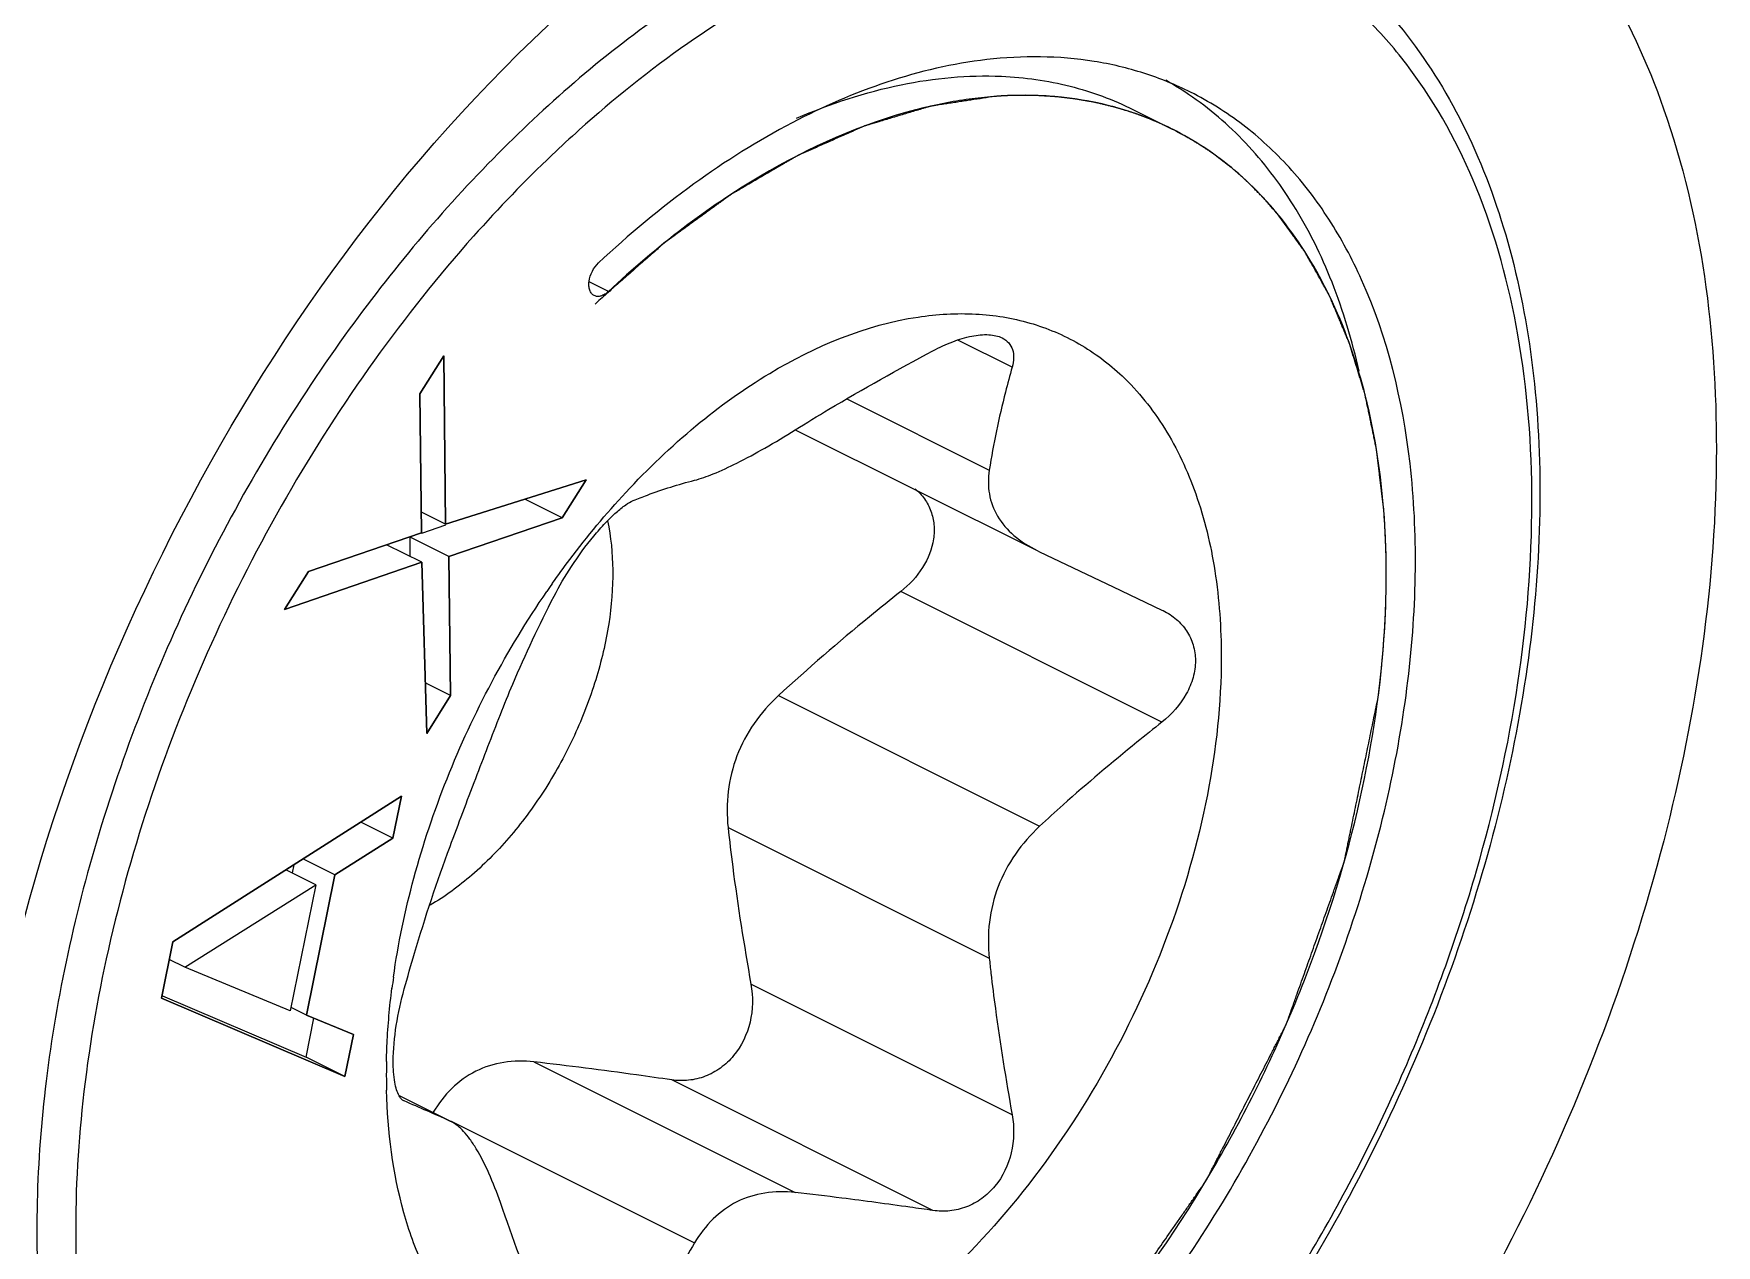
# Model space of a CAD drawing. Header units: millimetres. Extents: x 1177 to 4147, y 93 to 2194.
# Drawn here: x 3563.87 to 3568.16, y 857.243 to 860.332 of the extents above; entities that cross this region are included whole.
import ezdxf

# ---------------------------------------------------------------- set-up
doc = ezdxf.new("R2010")
doc.units = ezdxf.units.MM
doc.header["$LTSCALE"] = 0.1
doc.layers.get('0').update_dxf_attribs({"lineweight": 13})

# ---------------------------------------------------------------- blocks, each defined once
blk = doc.blocks.new('01')
for p, q in [((4023.9533, 811.2011), (4023.9508, 811.2019)), ((4023.9571, 811.2114), (4024.0985, 811.1407)), ((4022.0452, 810.5491), (4021.9755, 810.5839)), ((4022.0108, 810.5165), (4021.9967, 810.5028)), ((4023.5157, 810.2736), (4023.3185, 810.3722)), ((4021.4458, 810.3155), (4021.3587, 810.1768)), ((4021.3587, 810.1768), (4021.4458, 810.3155)), ((4021.4458, 810.3155), (4021.4527, 809.7015)), ((4021.4527, 809.7015), (4021.4458, 810.3155)), ((4021.3587, 810.1768), (4021.3651, 809.6706)), ((4021.3651, 809.6706), (4021.3587, 810.1768)), ((4022.9134, 810.1581), (4023.4324, 809.8986)), ((4022.7261, 810.046), (4023.6068, 809.6057)), ((4021.9638, 809.8639), (4021.4527, 809.7015)), ((4021.4527, 809.7015), (4021.9638, 809.8639)), ((4021.9638, 809.8639), (4021.8768, 809.7252)), ((4021.8768, 809.7252), (4021.9638, 809.8639)), ((4021.8768, 809.7252), (4021.741, 809.7931)), ((4021.4527, 809.7015), (4021.3641, 809.7458)), ((4021.3655, 809.6694), (4021.4534, 809.6995)), ((4021.8768, 809.7252), (4021.4643, 809.5842)), ((4021.4643, 809.5842), (4021.8768, 809.7252)), ((4021.3651, 809.6706), (4020.9526, 809.5296)), ((4020.9526, 809.5296), (4021.3651, 809.6706)), ((4021.4643, 809.5842), (4021.3229, 809.6549)), ((4021.3238, 809.5838), (4021.3229, 809.6549)), ((4021.3657, 809.5629), (4021.2374, 809.627)), ((4021.4643, 809.5842), (4021.4706, 809.078)), ((4021.4706, 809.078), (4021.4643, 809.5842)), ((4023.6068, 809.6057), (4023.6158, 809.6013)), ((4023.6158, 809.6013), (4023.8832, 809.474)), ((4021.3657, 809.5629), (4020.8656, 809.3909)), ((4020.8656, 809.3909), (4021.3657, 809.5629)), ((4020.9526, 809.5296), (4020.8656, 809.3909)), ((4020.8656, 809.3909), (4020.9526, 809.5296)), ((4021.3657, 809.5629), (4021.3836, 808.9393)), ((4021.3836, 808.9393), (4021.3657, 809.5629)), ((4024.0614, 808.981), (4023.1101, 809.4566)), ((4023.8832, 809.474), (4024.0614, 809.389)), ((4024.0614, 809.389), (4024.0656, 809.3869)), ((4021.4706, 809.078), (4021.3783, 809.1242)), ((4021.4706, 809.078), (4021.3836, 808.9393)), ((4021.3836, 808.9393), (4021.4706, 809.078)), ((4022.6645, 809.0773), (4023.6158, 808.6017)), ((4021.2916, 808.7116), (4020.4592, 808.1802)), ((4020.4592, 808.1802), (4021.2916, 808.7116)), ((4021.2916, 808.7116), (4021.2607, 808.5583)), ((4021.2607, 808.5583), (4021.2916, 808.7116)), ((4021.2607, 808.5583), (4021.1434, 808.617)), ((4022.4812, 808.5968), (4023.4324, 808.1211)), ((4021.2607, 808.5583), (4021.0486, 808.4248)), ((4021.0486, 808.4248), (4021.2607, 808.5583)), ((4021.0486, 808.4248), (4020.933, 808.4826)), ((4020.9796, 808.3888), (4020.8711, 808.4431)), ((4020.8943, 808.4315), (4020.9004, 808.4618)), ((4021.0486, 808.4248), (4020.9456, 807.914)), ((4020.9456, 807.914), (4021.0486, 808.4248)), ((4020.5024, 808.0885), (4020.9796, 808.3888)), ((4020.5024, 808.0885), (4020.9796, 808.3888)), ((4020.9796, 808.3888), (4020.8869, 807.9291)), ((4020.9796, 808.3888), (4020.8869, 807.9291)), ((4020.4592, 808.1802), (4020.418, 807.9758)), ((4020.418, 807.9758), (4020.4592, 808.1802)), ((4020.5024, 808.0885), (4020.4463, 808.1165)), ((4020.8869, 807.9291), (4020.5024, 808.0885)), ((4020.8869, 807.9291), (4020.5024, 808.0885)), ((4020.4216, 807.9844), (4020.9442, 807.7607)), ((4023.5157, 807.5506), (4022.5644, 808.0263)), ((4021.0856, 807.69), (4020.418, 807.9758)), ((4020.418, 807.9758), (4021.0856, 807.69)), ((4020.9456, 807.914), (4020.8895, 807.9421)), ((4020.9442, 807.7607), (4020.9728, 807.9027)), ((4021.1165, 807.8432), (4020.9456, 807.914)), ((4020.9456, 807.914), (4021.1165, 807.8432)), ((4021.1165, 807.8432), (4021.0856, 807.69)), ((4021.0856, 807.69), (4021.1165, 807.8432)), ((4021.0856, 807.69), (4020.9442, 807.7607)), ((4021.7743, 807.7435), (4022.7256, 807.2678)), ((4023.2272, 807.2024), (4022.2759, 807.678)), ((4021.2833, 807.6209), (4021.4728, 807.5262)), ((4021.2834, 807.6208), (4021.4687, 807.5281)), ((4021.3018, 807.6012), (4021.3004, 807.6018)), ((4021.4728, 807.5262), (4021.4687, 807.5281)), ((4021.4733, 807.5273), (4022.3589, 807.0845))]:
    blk.add_line(p, q)
for centre, radius, start, end in [((4023.4907, 810.28), 1.1916, 55.91716, 60.6392), ((4024.5685, 807.5708), 3.3325, 144.93887, 145.53874), ((4027.6865, 804.2075), 5.99, 131.70938, 132.81259), ((4029.5672, 808.7767), 6.1697, 186.10007, 186.61048), ((4023.9851, 807.6663), 2.7498, 171.93049, 172.78946), ((4023.5438, 807.6971), 2.3072, 178.82337, 179.99663), ((4023.4663, 807.6971), 2.2297, 179.99586, 181.46265), ((4015.8845, 794.9911), 13.7245, 65.99091, 66.75163), ((4021.2967, 794.594), 12.7541, 82.798, 83.56763)]:
    blk.add_arc(centre, radius, start, end)
for points, knots in [([(4023.451, 812.5009), (4023.7844, 812.5956), (4024.3171, 812.6424), (4024.9549, 812.4149), (4025.5066, 812.0131), (4025.9853, 811.1713), (4026.0803, 810.3949), (4026.0803, 809.9777)], [0, 0, 0, 0, 0.241229, 0.353155, 0.465495, 0.709646, 1, 1, 1, 1]), ([(4022.7569, 805.2098), (4022.9384, 805.3006), (4023.2982, 805.5277), (4023.7923, 805.963), (4024.2472, 806.4916), (4024.646, 807.0938), (4024.9739, 807.7471), (4025.2187, 808.4271), (4025.3711, 809.1085), (4025.4253, 809.7661), (4025.3789, 810.376), (4025.2326, 810.9162), (4025.0243, 811.3), (4024.8124, 811.5451), (4024.6364, 811.6955), (4024.4418, 811.8143), (4024.2308, 811.9004), (4024.0055, 811.9527), (4023.6831, 811.9774), (4023.2518, 811.9169), (4022.9219, 811.7875), (4022.7569, 811.705)], [0, 0, 0, 0, 0.063265, 0.131823, 0.204585, 0.280032, 0.356417, 0.431911, 0.504761, 0.573445, 0.636852, 0.694489, 0.746724, 0.771287, 0.795134, 0.818602, 0.84206, 0.865879, 0.890399, 0.942508, 1, 1, 1, 1]), ([(4024.408, 811.9363), (4024.52, 811.8803), (4024.7342, 811.737), (4024.9995, 811.4453), (4025.2056, 811.0857), (4025.3495, 810.6685), (4025.43, 810.2037), (4025.4467, 809.7014), (4025.3999, 809.1724), (4025.2911, 808.6283), (4025.1229, 808.0812), (4024.8992, 807.5434), (4024.6253, 807.0272), (4024.3072, 806.5444), (4023.9522, 806.106), (4023.568, 805.7218), (4023.1632, 805.4008), (4022.8757, 805.2281), (4022.7309, 805.1557)], [0, 0, 0, 0, 0.046374, 0.094191, 0.144678, 0.198693, 0.256662, 0.318598, 0.384166, 0.452757, 0.523561, 0.595631, 0.66795, 0.739486, 0.809251, 0.876361, 0.940103, 1, 1, 1, 1]), ([(4022.7394, 811.6962), (4022.5988, 811.6248), (4022.3193, 811.4546), (4022.0642, 811.2501), (4021.9389, 811.1376)], [0, 0, 0, 0, 0.483613, 1, 1, 1, 1]), ([(4019.7509, 807.3837), (4019.8412, 808.1741), (4020.3417, 809.7178), (4021.2935, 811.0331), (4021.878, 811.5678)], [0, 0, 0, 0, 0.501063, 1, 1, 1, 1]), ([(4022.2603, 811.573), (4022.0394, 811.4197), (4021.6137, 811.0541), (4021.2546, 810.6245), (4021.086, 810.3901)], [0, 0, 0, 0, 0.482181, 1, 1, 1, 1]), ([(4023.4239, 811.3937), (4023.177, 811.3652), (4022.7998, 811.231), (4022.3435, 810.9432), (4022.1193, 810.7563), (4022.0096, 810.6536)], [0, 0, 0, 0, 0.460924, 0.721374, 1, 1, 1, 1]), ([(4024.1656, 811.2748), (4024.1108, 811.3023), (4023.9958, 811.3489), (4023.7485, 811.4073), (4023.5531, 811.4086), (4023.4239, 811.3937)], [0, 0, 0, 0, 0.241753, 0.487086, 1, 1, 1, 1]), ([(4022.7308, 811.18), (4022.8532, 811.233), (4023.0974, 811.3141), (4023.3547, 811.3384), (4023.4766, 811.3331)], [0, 0, 0, 0, 0.522319, 1, 1, 1, 1]), ([(4023.4766, 811.3331), (4023.5607, 811.3294), (4023.7266, 811.3061), (4023.8838, 811.248), (4023.9571, 811.2114)], [0, 0, 0, 0, 0.507045, 1, 1, 1, 1]), ([(4023.4539, 811.2597), (4023.4392, 811.2575), (4023.4098, 811.2531), (4023.3731, 811.2475), (4023.3438, 811.2431), (4023.3218, 811.2397), (4023.2997, 811.2364), (4023.2777, 811.233), (4023.2594, 811.2303), (4023.2465, 811.2283), (4023.2392, 811.2272), (4023.2337, 811.2264), (4023.2282, 811.2255), (4023.224, 811.2249), (4023.2213, 811.2245), (4023.2201, 811.2243), (4023.2192, 811.2242), (4023.2183, 811.2239), (4023.2166, 811.2234), (4023.2143, 811.2227), (4023.2105, 811.2216), (4023.2058, 811.2202), (4023.1983, 811.2179), (4023.1889, 811.2151), (4023.1776, 811.2117), (4023.1625, 811.2072), (4023.1437, 811.2016), (4023.1211, 811.1948), (4023.0909, 811.1857), (4023.0608, 811.1767), (4023.0344, 811.1688), (4023.0194, 811.1643), (4023.0081, 811.1609), (4022.9987, 811.1581), (4022.9911, 811.1558), (4022.9864, 811.1544), (4022.9827, 811.1533), (4022.9803, 811.1526), (4022.9787, 811.1521), (4022.9777, 811.1518), (4022.9768, 811.1513), (4022.9756, 811.1508), (4022.9727, 811.1495), (4022.9684, 811.1477), (4022.9627, 811.1451), (4022.957, 811.1426), (4022.9494, 811.1392), (4022.936, 811.1333), (4022.917, 811.1249), (4022.8941, 811.1148), (4022.8712, 811.1046), (4022.8484, 811.0945), (4022.8255, 811.0844), (4022.8064, 811.0759), (4022.7912, 811.0692), (4022.7797, 811.0641), (4022.7683, 811.0591), (4022.7588, 811.0549), (4022.7512, 811.0515), (4022.7464, 811.0494), (4022.7426, 811.0477), (4022.7397, 811.0464), (4022.7373, 811.0454), (4022.7354, 811.0445), (4022.734, 811.0439), (4022.7326, 811.043), (4022.7307, 811.042), (4022.7283, 811.0406), (4022.7254, 811.0389), (4022.7216, 811.0367), (4022.7169, 811.0339), (4022.7093, 811.0294), (4022.6997, 811.0239), (4022.6883, 811.0172), (4022.6769, 811.0105), (4022.6617, 811.0017), (4022.6426, 810.9905), (4022.6198, 810.9772), (4022.5969, 810.9639), (4022.5741, 810.9505), (4022.5513, 810.9372), (4022.5322, 810.9261), (4022.5189, 810.9183), (4022.5113, 810.9138), (4022.5056, 810.9105), (4022.4999, 810.9072), (4022.4956, 810.9047), (4022.4927, 810.903), (4022.4915, 810.9023), (4022.4906, 810.9018), (4022.4896, 810.9011), (4022.488, 810.8999), (4022.4857, 810.8982), (4022.4819, 810.8955), (4022.4772, 810.8921), (4022.4697, 810.8866), (4022.4603, 810.8798), (4022.4491, 810.8716), (4022.4341, 810.8607), (4022.4078, 810.8416), (4022.3703, 810.8143), (4022.3328, 810.787), (4022.3065, 810.7679), (4022.2915, 810.757), (4022.2802, 810.7488), (4022.2709, 810.742), (4022.2634, 810.7365), (4022.2587, 810.7331), (4022.2549, 810.7304), (4022.2526, 810.7287), (4022.2509, 810.7275), (4022.25, 810.7268), (4022.2491, 810.7259), (4022.2479, 810.7249), (4022.2451, 810.7224), (4022.2409, 810.7187), (4022.2353, 810.7138), (4022.2297, 810.7089), (4022.2222, 810.7023), (4022.2091, 810.6908), (4022.1904, 810.6743), (4022.1679, 810.6546), (4022.1455, 810.6349), (4022.123, 810.6151), (4022.0931, 810.5888), (4022.0557, 810.5559), (4022.0258, 810.5296), (4022.0108, 810.5165)], [0, 0, 0, 0, 0.03125, 0.0625, 0.078125, 0.09375, 0.109375, 0.125, 0.140625, 0.148438, 0.152344, 0.15625, 0.160156, 0.164062, 0.165039, 0.166016, 0.166504, 0.166992, 0.167969, 0.169922, 0.171875, 0.175781, 0.179688, 0.1875, 0.195312, 0.203125, 0.21875, 0.234375, 0.25, 0.28125, 0.296875, 0.304688, 0.3125, 0.320312, 0.324219, 0.328125, 0.330078, 0.332031, 0.333008, 0.333496, 0.333984, 0.334961, 0.335938, 0.339844, 0.34375, 0.347656, 0.351562, 0.359375, 0.375, 0.390625, 0.40625, 0.421875, 0.4375, 0.453125, 0.460938, 0.46875, 0.476562, 0.484375, 0.488281, 0.492188, 0.494141, 0.496094, 0.498047, 0.499023, 0.5, 0.500977, 0.501953, 0.503906, 0.505859, 0.507812, 0.511719, 0.515625, 0.523438, 0.53125, 0.539062, 0.546875, 0.5625, 0.578125, 0.59375, 0.609375, 0.625, 0.640625, 0.648438, 0.652344, 0.65625, 0.660156, 0.664062, 0.665039, 0.666016, 0.666504, 0.666992, 0.667969, 0.669922, 0.671875, 0.675781, 0.679688, 0.6875, 0.695312, 0.703125, 0.71875, 0.75, 0.78125, 0.796875, 0.804688, 0.8125, 0.820312, 0.824219, 0.828125, 0.830078, 0.832031, 0.833008, 0.833496, 0.833984, 0.834961, 0.835938, 0.839844, 0.84375, 0.847656, 0.851562, 0.859375, 0.875, 0.890625, 0.90625, 0.921875, 0.9375, 0.96875, 1, 1, 1, 1]), ([(4023.5268, 811.2633), (4023.4669, 811.2619), (4023.3445, 811.2512), (4023.0235, 811.1851), (4022.671, 811.0268), (4022.3094, 810.7812), (4022.1322, 810.6305), (4022.0452, 810.5491)], [0, 0, 0, 0, 0.107146, 0.218951, 0.585105, 0.786968, 1, 1, 1, 1]), ([(4023.519, 811.2631), (4023.5182, 811.2631), (4023.5169, 811.263), (4023.5151, 811.263), (4023.514, 811.2629), (4023.5132, 811.2629), (4023.5126, 811.2629), (4023.5123, 811.2629), (4023.512, 811.2629), (4023.5115, 811.2628), (4023.511, 811.2628), (4023.5102, 811.2628), (4023.5091, 811.2628), (4023.5073, 811.2627), (4023.5052, 811.2626), (4023.503, 811.2625), (4023.5013, 811.2625), (4023.5002, 811.2624), (4023.4993, 811.2624), (4023.4988, 811.2624), (4023.4983, 811.2623), (4023.4981, 811.2623), (4023.4977, 811.2623), (4023.4972, 811.2623), (4023.4963, 811.2622), (4023.4952, 811.2622), (4023.4941, 811.2621), (4023.4933, 811.2621), (4023.4926, 811.2621), (4023.4921, 811.2621), (4023.4917, 811.262), (4023.4915, 811.262), (4023.4913, 811.262), (4023.491, 811.262), (4023.4905, 811.262), (4023.4898, 811.2619), (4023.4887, 811.2619), (4023.4874, 811.2618), (4023.4857, 811.2617), (4023.4835, 811.2616), (4023.4813, 811.2615), (4023.4796, 811.2614), (4023.4785, 811.2613), (4023.4777, 811.2613), (4023.4773, 811.2613), (4023.4771, 811.2613), (4023.4768, 811.2613), (4023.4764, 811.2612), (4023.4759, 811.2612), (4023.475, 811.2611), (4023.4739, 811.2611), (4023.4728, 811.261), (4023.4719, 811.261), (4023.4714, 811.2609), (4023.471, 811.2609), (4023.4707, 811.2609), (4023.4705, 811.2609), (4023.4704, 811.2609), (4023.4701, 811.2608), (4023.4698, 811.2608), (4023.469, 811.2608), (4023.4678, 811.2607), (4023.4663, 811.2606), (4023.4647, 811.2605), (4023.4627, 811.2603), (4023.4591, 811.2601), (4023.456, 811.2599), (4023.4539, 811.2597)], [0, 0, 0, 0, 0.0625, 0.09375, 0.125, 0.140625, 0.15625, 0.164062, 0.167969, 0.171875, 0.179688, 0.1875, 0.203125, 0.21875, 0.25, 0.28125, 0.296875, 0.3125, 0.320312, 0.328125, 0.332031, 0.335938, 0.34375, 0.359375, 0.375, 0.40625, 0.4375, 0.453125, 0.46875, 0.484375, 0.492188, 0.496094, 0.5, 0.503906, 0.507812, 0.515625, 0.53125, 0.546875, 0.5625, 0.59375, 0.625, 0.640625, 0.65625, 0.664062, 0.667969, 0.671875, 0.679688, 0.6875, 0.703125, 0.71875, 0.75, 0.78125, 0.796875, 0.8125, 0.820312, 0.828125, 0.832031, 0.833984, 0.835938, 0.839844, 0.84375, 0.859375, 0.875, 0.890625, 0.90625, 0.9375, 1, 1, 1, 1]), ([(4023.9508, 811.2019), (4023.943, 811.2042), (4023.9314, 811.2078), (4023.9179, 811.2119), (4023.9101, 811.2142), (4023.9043, 811.216), (4023.8985, 811.2177), (4023.8942, 811.219), (4023.8913, 811.2199), (4023.8898, 811.2204), (4023.8883, 811.2208), (4023.8861, 811.2213), (4023.8834, 811.222), (4023.8791, 811.223), (4023.8736, 811.2243), (4023.8649, 811.2264), (4023.854, 811.229), (4023.8409, 811.2322), (4023.8311, 811.2345), (4023.8246, 811.2361), (4023.8219, 811.2367), (4023.8197, 811.2373), (4023.8175, 811.2377), (4023.8136, 811.2384), (4023.808, 811.2394), (4023.7947, 811.2417), (4023.7791, 811.2445), (4023.7635, 811.2473), (4023.7557, 811.2487), (4023.7512, 811.2494), (4023.7479, 811.2501), (4023.7445, 811.2504), (4023.7399, 811.251), (4023.7342, 811.2517), (4023.7274, 811.2525), (4023.7183, 811.2535), (4023.707, 811.2549), (4023.6956, 811.2562), (4023.6865, 811.2573), (4023.6808, 811.2579), (4023.6769, 811.2584), (4023.6746, 811.2586), (4023.6723, 811.2587), (4023.6694, 811.2589), (4023.6624, 811.2593), (4023.652, 811.26), (4023.6381, 811.2608), (4023.6265, 811.2615), (4023.6173, 811.262), (4023.6115, 811.2624), (4023.6069, 811.2626), (4023.604, 811.2628), (4023.6019, 811.2629), (4023.6008, 811.263), (4023.5995, 811.263), (4023.5979, 811.263), (4023.594, 811.263), (4023.5882, 811.263), (4023.5806, 811.263), (4023.5729, 811.263), (4023.5626, 811.263), (4023.5447, 811.2631), (4023.5293, 811.2631), (4023.519, 811.2631)], [0, 0, 0, 0, 0.0625, 0.09375, 0.109375, 0.125, 0.140625, 0.15625, 0.160156, 0.164062, 0.167969, 0.171875, 0.179688, 0.1875, 0.203125, 0.21875, 0.25, 0.28125, 0.3125, 0.320312, 0.328125, 0.332031, 0.335938, 0.34375, 0.359375, 0.375, 0.4375, 0.46875, 0.484375, 0.492188, 0.5, 0.507812, 0.515625, 0.53125, 0.546875, 0.5625, 0.59375, 0.625, 0.640625, 0.65625, 0.664062, 0.667969, 0.671875, 0.679688, 0.6875, 0.71875, 0.75, 0.78125, 0.796875, 0.8125, 0.820312, 0.828125, 0.832031, 0.833984, 0.835938, 0.839844, 0.84375, 0.859375, 0.875, 0.890625, 0.90625, 0.9375, 1, 1, 1, 1]), ([(4024.0985, 811.1407), (4024.0124, 811.1838), (4023.8245, 811.2489), (4023.6268, 811.2656), (4023.5268, 811.2633)], [0, 0, 0, 0, 0.490458, 1, 1, 1, 1]), ([(4024.5394, 810.8648), (4024.489, 810.9453), (4024.3759, 811.0942), (4024.2336, 811.2162), (4024.1585, 811.267)], [0, 0, 0, 0, 0.511265, 1, 1, 1, 1]), ([(4024.7882, 810.5922), (4024.7539, 810.6684), (4024.6767, 810.8126), (4024.5312, 811.0038), (4024.3612, 811.1609), (4024.2324, 811.2415), (4024.1656, 811.2748)], [0, 0, 0, 0, 0.266209, 0.519043, 0.762109, 1, 1, 1, 1]), ([(4024.0997, 811.1401), (4024.0939, 811.1429), (4024.0867, 811.1464), (4024.0781, 811.1506), (4024.0723, 811.1534), (4024.065, 811.1567), (4024.0577, 811.16), (4024.0519, 811.1627), (4024.046, 811.1652), (4024.0401, 811.1678), (4024.0342, 811.1703), (4024.0298, 811.1723), (4024.0253, 811.174), (4024.0193, 811.1765), (4024.0134, 811.1789), (4024.0074, 811.1813), (4024.0029, 811.183), (4023.9984, 811.1847), (4023.9939, 811.1864), (4023.9894, 811.1882), (4023.986, 811.1894), (4023.9838, 811.1903), (4023.9828, 811.1907), (4023.9821, 811.1909), (4023.9812, 811.1912), (4023.9796, 811.1918), (4023.9774, 811.1926), (4023.9738, 811.1938), (4023.9694, 811.1954), (4023.9622, 811.1979), (4023.9568, 811.1998), (4023.9533, 811.2011)], [0, 0, 0, 0, 0.125, 0.15625, 0.1875, 0.25, 0.3125, 0.34375, 0.375, 0.4375, 0.46875, 0.5, 0.53125, 0.5625, 0.625, 0.65625, 0.6875, 0.71875, 0.75, 0.78125, 0.8125, 0.820312, 0.828125, 0.832031, 0.835938, 0.84375, 0.859375, 0.875, 0.90625, 0.9375, 1, 1, 1, 1]), ([(4021.9389, 811.1376), (4021.9057, 811.1078), (4021.7721, 810.9843), (4021.6456, 810.8531), (4021.5543, 810.7505)], [0, 0, 0, 0, 0.245479, 1, 1, 1, 1]), ([(4024.5215, 810.7816), (4024.4648, 810.8575), (4024.3372, 810.9955), (4024.1804, 811.0998), (4024.0985, 811.1407)], [0, 0, 0, 0, 0.508673, 1, 1, 1, 1]), ([(4024.4805, 810.8338), (4024.4738, 810.8413), (4024.4638, 810.8527), (4024.4521, 810.8659), (4024.4455, 810.8734), (4024.4405, 810.8791), (4024.4355, 810.8847), (4024.4317, 810.889), (4024.4292, 810.8918), (4024.428, 810.8932), (4024.4267, 810.8947), (4024.4248, 810.8966), (4024.4224, 810.8989), (4024.4186, 810.9027), (4024.4138, 810.9075), (4024.4062, 810.915), (4024.3966, 810.9245), (4024.3871, 810.934), (4024.3795, 810.9416), (4024.3747, 810.9463), (4024.3709, 810.9501), (4024.3685, 810.9524), (4024.3668, 810.9541), (4024.3659, 810.955), (4024.365, 810.9558), (4024.3638, 810.9568), (4024.361, 810.9592), (4024.3569, 810.9629), (4024.3513, 810.9677), (4024.3457, 810.9725), (4024.3383, 810.9789), (4024.3309, 810.9853), (4024.3235, 810.9918), (4024.318, 810.9966), (4024.3133, 811.0006), (4024.3101, 811.0034), (4024.3082, 811.005), (4024.3069, 811.0062), (4024.3052, 811.0074), (4024.3032, 811.009), (4024.2995, 811.0118), (4024.2942, 811.0157), (4024.2879, 811.0205), (4024.2795, 811.0268), (4024.2711, 811.0331), (4024.2627, 811.0395), (4024.2564, 811.0442), (4024.2501, 811.0489), (4024.2453, 811.0525), (4024.2422, 811.0549), (4024.2409, 811.0559), (4024.2398, 811.0567), (4024.2388, 811.0574), (4024.237, 811.0585), (4024.2345, 811.0601), (4024.2304, 811.0628), (4024.2254, 811.066), (4024.2173, 811.0713), (4024.2071, 811.0779), (4024.197, 811.0844), (4024.1889, 811.0897), (4024.1838, 811.0929), (4024.1798, 811.0956), (4024.1772, 811.0972), (4024.1755, 811.0984), (4024.1744, 811.099), (4024.1732, 811.0997), (4024.1718, 811.1005), (4024.1683, 811.1024), (4024.163, 811.1053), (4024.156, 811.1092), (4024.1489, 811.113), (4024.1396, 811.1182), (4024.1231, 811.1272), (4024.1091, 811.1349), (4024.0997, 811.1401)], [0, 0, 0, 0, 0.0625, 0.09375, 0.109375, 0.125, 0.140625, 0.15625, 0.160156, 0.164062, 0.167969, 0.171875, 0.179688, 0.1875, 0.203125, 0.21875, 0.25, 0.28125, 0.296875, 0.3125, 0.320312, 0.328125, 0.332031, 0.333984, 0.335938, 0.339844, 0.34375, 0.359375, 0.375, 0.390625, 0.40625, 0.4375, 0.453125, 0.46875, 0.484375, 0.492188, 0.496094, 0.5, 0.503906, 0.507812, 0.515625, 0.53125, 0.546875, 0.5625, 0.59375, 0.609375, 0.625, 0.640625, 0.65625, 0.660156, 0.664062, 0.666016, 0.667969, 0.671875, 0.679688, 0.6875, 0.703125, 0.71875, 0.75, 0.78125, 0.796875, 0.8125, 0.820312, 0.828125, 0.832031, 0.833984, 0.835938, 0.839844, 0.84375, 0.859375, 0.875, 0.890625, 0.90625, 0.9375, 1, 1, 1, 1]), ([(4024.779, 810.2585), (4024.7545, 810.3689), (4024.6921, 810.5788), (4024.5951, 810.7757), (4024.5394, 810.8648)], [0, 0, 0, 0, 0.518165, 1, 1, 1, 1]), ([(4024.8684, 809.7632), (4024.8651, 809.7896), (4024.8603, 809.8293), (4024.8546, 809.8756), (4024.8514, 809.902), (4024.849, 809.9218), (4024.847, 809.9383), (4024.8454, 809.9516), (4024.8444, 809.9598), (4024.8435, 809.9664), (4024.843, 809.9706), (4024.8427, 809.9735), (4024.8425, 809.9751), (4024.8421, 809.9767), (4024.8417, 809.9786), (4024.8407, 809.9833), (4024.8393, 809.9903), (4024.8373, 809.9997), (4024.8354, 810.0091), (4024.8328, 810.0216), (4024.8282, 810.0434), (4024.8217, 810.0747), (4024.8152, 810.1059), (4024.8106, 810.1278), (4024.808, 810.1403), (4024.806, 810.1497), (4024.8041, 810.1591), (4024.8026, 810.1661), (4024.8017, 810.1708), (4024.8012, 810.1727), (4024.8009, 810.1743), (4024.8005, 810.1758), (4024.7997, 810.1783), (4024.7986, 810.182), (4024.7968, 810.1878), (4024.7946, 810.1951), (4024.791, 810.2068), (4024.7865, 810.2214), (4024.7812, 810.2389), (4024.7758, 810.2564), (4024.7704, 810.274), (4024.765, 810.2915), (4024.7597, 810.309), (4024.7552, 810.3236), (4024.7516, 810.3353), (4024.7494, 810.3426), (4024.7476, 810.3484), (4024.7463, 810.3528), (4024.7451, 810.3565), (4024.7444, 810.359), (4024.7439, 810.3605), (4024.7436, 810.3616), (4024.7431, 810.3626), (4024.7426, 810.3639), (4024.7416, 810.3663), (4024.7402, 810.3697), (4024.7385, 810.3737), (4024.7362, 810.3791), (4024.7334, 810.3858), (4024.7289, 810.3966), (4024.7232, 810.4101), (4024.7164, 810.4262), (4024.7097, 810.4424), (4024.7029, 810.4586), (4024.6961, 810.4747), (4024.6893, 810.4909), (4024.6836, 810.5044), (4024.6791, 810.5151), (4024.6763, 810.5219), (4024.674, 810.5273), (4024.6726, 810.5306), (4024.6716, 810.533), (4024.671, 810.5343), (4024.6703, 810.5355), (4024.6695, 810.5371), (4024.6675, 810.5407), (4024.6644, 810.5462), (4024.6603, 810.5536), (4024.6563, 810.5609), (4024.6508, 810.5707), (4024.6413, 810.5878), (4024.6277, 810.6123), (4024.6141, 810.6368), (4024.6046, 810.6539), (4024.5992, 810.6637), (4024.5951, 810.671), (4024.591, 810.6784), (4024.588, 810.6839), (4024.586, 810.6875), (4024.5851, 810.6891), (4024.5844, 810.6903), (4024.5837, 810.6914), (4024.5822, 810.6934), (4024.5802, 810.6962), (4024.577, 810.7007), (4024.5729, 810.7063), (4024.5664, 810.7152), (4024.5583, 810.7264), (4024.5486, 810.7398), (4024.5356, 810.7577), (4024.5194, 810.7801), (4024.4999, 810.8069), (4024.487, 810.8248), (4024.4805, 810.8338)], [0, 0, 0, 0, 0.0625, 0.09375, 0.109375, 0.125, 0.140625, 0.148438, 0.15625, 0.160156, 0.164062, 0.166016, 0.166992, 0.167969, 0.169922, 0.171875, 0.179688, 0.1875, 0.195312, 0.203125, 0.21875, 0.25, 0.28125, 0.296875, 0.304688, 0.3125, 0.320312, 0.328125, 0.330078, 0.332031, 0.333008, 0.333984, 0.335938, 0.339844, 0.34375, 0.351562, 0.359375, 0.375, 0.390625, 0.40625, 0.421875, 0.4375, 0.453125, 0.46875, 0.476562, 0.484375, 0.488281, 0.492188, 0.496094, 0.498047, 0.499023, 0.5, 0.500977, 0.501953, 0.503906, 0.507812, 0.511719, 0.515625, 0.523438, 0.53125, 0.546875, 0.5625, 0.578125, 0.59375, 0.609375, 0.625, 0.640625, 0.648438, 0.65625, 0.660156, 0.664062, 0.666016, 0.666992, 0.667969, 0.669922, 0.671875, 0.679688, 0.6875, 0.695312, 0.703125, 0.71875, 0.75, 0.78125, 0.796875, 0.804688, 0.8125, 0.820312, 0.828125, 0.830078, 0.832031, 0.833008, 0.833984, 0.835938, 0.839844, 0.84375, 0.851562, 0.859375, 0.875, 0.890625, 0.90625, 0.9375, 0.96875, 1, 1, 1, 1]), ([(4021.5543, 810.7505), (4021.4262, 810.6066), (4021.1825, 810.3005), (4020.8632, 809.8034), (4020.5913, 809.2724), (4020.3738, 808.721), (4020.2161, 808.163), (4020.1221, 807.6121), (4020.0943, 807.0822), (4020.1214, 806.7392), (4020.1474, 806.5757)], [0, 0, 0, 0, 0.127491, 0.258267, 0.390299, 0.521487, 0.64978, 0.77329, 0.890419, 1, 1, 1, 1]), ([(4024.8724, 809.3229), (4024.8808, 809.4654), (4024.8801, 809.7416), (4024.8215, 810.1361), (4024.7064, 810.4864), (4024.5889, 810.6917), (4024.5215, 810.7816)], [0, 0, 0, 0, 0.280138, 0.540178, 0.77953, 1, 1, 1, 1]), ([(4021.9939, 810.5343), (4021.9902, 810.5361), (4021.9833, 810.5418), (4021.9768, 810.5542), (4021.9739, 810.5695), (4021.975, 810.5934), (4021.9851, 810.6237), (4022.0003, 810.6449), (4022.0096, 810.6536)], [0, 0, 0, 0, 0.090733, 0.190686, 0.30483, 0.433321, 0.717316, 1, 1, 1, 1]), ([(4022.0464, 805.5167), (4022.1518, 805.5259), (4022.369, 805.5674), (4022.6906, 805.6879), (4023.0127, 805.8658), (4023.329, 806.0972), (4023.6333, 806.3773), (4024.0193, 806.8135), (4024.4317, 807.4405), (4024.7307, 808.1322), (4024.8894, 808.7038), (4024.9634, 809.124), (4024.9917, 809.5309), (4024.9687, 810.0256), (4024.8829, 810.3818), (4024.7882, 810.5922)], [0, 0, 0, 0, 0.049411, 0.10258, 0.159713, 0.220696, 0.28513, 0.352417, 0.492284, 0.633465, 0.702331, 0.76887, 0.832367, 0.892274, 1, 1, 1, 1]), ([(4022.0452, 810.5491), (4022.0411, 810.5453), (4022.0328, 810.5387), (4022.0192, 810.5323), (4022.0058, 810.5304), (4021.9974, 810.5325), (4021.9939, 810.5343)], [0, 0, 0, 0, 0.295131, 0.558322, 0.789306, 1, 1, 1, 1]), ([(4022.1084, 809.8172), (4022.1883, 809.9034), (4022.3535, 810.0611), (4022.6942, 810.307), (4022.9825, 810.4274), (4023.1729, 810.4563)], [0, 0, 0, 0, 0.279855, 0.541423, 1, 1, 1, 1]), ([(4023.1729, 810.4563), (4023.2424, 810.4668), (4023.38, 810.4749), (4023.5807, 810.4424), (4023.7635, 810.3653), (4023.8688, 810.2864), (4023.9163, 810.2415)], [0, 0, 0, 0, 0.263216, 0.512472, 0.755201, 1, 1, 1, 1]), ([(4021.086, 810.3901), (4020.8915, 810.1198), (4020.5475, 809.546), (4020.237, 808.7746), (4020.0707, 808.1435), (4019.9672, 807.5399), (4019.9526, 807.0859), (4019.9784, 806.7941)], [0, 0, 0, 0, 0.260591, 0.521022, 0.64786, 0.770696, 1, 1, 1, 1]), ([(4023.2272, 810.3334), (4023.2505, 810.3458), (4023.2965, 810.3673), (4023.3651, 810.3883), (4023.4268, 810.3949), (4023.4646, 810.3874), (4023.4794, 810.3799)], [0, 0, 0, 0, 0.300242, 0.57566, 0.811056, 1, 1, 1, 1]), ([(4023.4794, 810.3799), (4023.4883, 810.3755), (4023.5044, 810.3638), (4023.5191, 810.3374), (4023.5226, 810.306), (4023.5188, 810.2846), (4023.5157, 810.2736)], [0, 0, 0, 0, 0.241904, 0.472848, 0.720057, 1, 1, 1, 1]), ([(4022.7256, 810.045), (4022.7662, 810.0705), (4022.9308, 810.1711), (4023.0994, 810.2651), (4023.2272, 810.3334)], [0, 0, 0, 0, 0.248883, 1, 1, 1, 1]), ([(4023.5157, 810.2736), (4023.5072, 810.2435), (4023.4739, 810.1198), (4023.4472, 809.9942), (4023.4324, 809.8986)], [0, 0, 0, 0, 0.244334, 1, 1, 1, 1]), ([(4023.9163, 810.2415), (4023.9756, 810.1855), (4024.0828, 810.0511), (4024.1956, 809.8077), (4024.2634, 809.5244), (4024.2772, 809.3225), (4024.2772, 809.2175)], [0, 0, 0, 0, 0.219653, 0.457363, 0.717236, 1, 1, 1, 1]), ([(4022.3589, 809.8616), (4022.382, 809.8675), (4022.4345, 809.8867), (4022.5198, 809.9267), (4022.6195, 809.9804), (4022.6893, 810.0222), (4022.7256, 810.045)], [0, 0, 0, 0, 0.174041, 0.406426, 0.687634, 1, 1, 1, 1]), ([(4026.0803, 809.9777), (4026.0803, 809.4971), (4025.9328, 808.4981), (4025.3842, 807.0774), (4024.5583, 805.8027), (4023.8381, 805.1023), (4023.4507, 804.825)], [0, 0, 0, 0, 0.241612, 0.501416, 0.760461, 1, 1, 1, 1]), ([(4023.4324, 809.8986), (4023.428, 809.87), (4023.4273, 809.8111), (4023.459, 809.7265), (4023.5216, 809.6556), (4023.5766, 809.6208), (4023.6068, 809.6057)], [0, 0, 0, 0, 0.237288, 0.472424, 0.723454, 1, 1, 1, 1]), ([(4021.8407, 809.4852), (4021.8615, 809.5148), (4021.9451, 809.6298), (4022.0362, 809.7394), (4022.1084, 809.8172)], [0, 0, 0, 0, 0.253987, 1, 1, 1, 1]), ([(4022.1359, 809.7877), (4022.1529, 809.7947), (4022.2258, 809.8234), (4022.3007, 809.847), (4022.3589, 809.8616)], [0, 0, 0, 0, 0.234293, 1, 1, 1, 1]), ([(4023.163, 809.8304), (4023.1755, 809.8196), (4023.1982, 809.7949), (4023.2218, 809.7502), (4023.233, 809.6999), (4023.2306, 809.6279), (4023.1942, 809.5381), (4023.1409, 809.4811), (4023.1101, 809.4566)], [0, 0, 0, 0, 0.115359, 0.230174, 0.347259, 0.468733, 0.726294, 1, 1, 1, 1]), ([(4021.8474, 809.4395), (4021.8664, 809.4767), (4021.9111, 809.5523), (4021.9754, 809.6405), (4022.0319, 809.7048), (4022.0706, 809.7429), (4022.1044, 809.7705), (4022.1261, 809.7837), (4022.1359, 809.7877)], [0, 0, 0, 0, 0.273641, 0.574888, 0.714236, 0.83469, 0.930719, 1, 1, 1, 1]), ([(4024.8769, 809.4262), (4024.877, 809.4331), (4024.8773, 809.4468), (4024.8777, 809.464), (4024.8779, 809.476), (4024.878, 809.4829), (4024.878, 809.4931), (4024.8781, 809.5084), (4024.8781, 809.5237), (4024.8782, 809.534), (4024.8781, 809.5407), (4024.878, 809.5492), (4024.8778, 809.5593), (4024.8777, 809.5677), (4024.8776, 809.5745), (4024.8776, 809.5787), (4024.8775, 809.5821), (4024.8775, 809.5846), (4024.8774, 809.5867), (4024.8774, 809.5884), (4024.8774, 809.5896), (4024.8773, 809.5912), (4024.8773, 809.5931), (4024.8772, 809.5955), (4024.8771, 809.5985), (4024.877, 809.6024), (4024.8768, 809.6072), (4024.8766, 809.615), (4024.8763, 809.6228), (4024.876, 809.6306), (4024.8758, 809.6365), (4024.8756, 809.6423), (4024.8755, 809.6467), (4024.8754, 809.6496), (4024.8754, 809.6509), (4024.8753, 809.6519), (4024.8753, 809.6527), (4024.8752, 809.6541), (4024.8751, 809.6562), (4024.8749, 809.6595), (4024.8747, 809.6637), (4024.8744, 809.6703), (4024.8739, 809.6785), (4024.8734, 809.6885), (4024.873, 809.6959), (4024.8728, 809.7009), (4024.8727, 809.7029), (4024.8726, 809.7046), (4024.8725, 809.7064), (4024.8722, 809.7096), (4024.8719, 809.7141), (4024.8714, 809.7214), (4024.8707, 809.7305), (4024.8697, 809.745), (4024.8689, 809.7559), (4024.8684, 809.7632)], [0, 0, 0, 0, 0.0625, 0.125, 0.15625, 0.171875, 0.1875, 0.25, 0.3125, 0.328125, 0.34375, 0.375, 0.40625, 0.4375, 0.453125, 0.46875, 0.476562, 0.484375, 0.492188, 0.496094, 0.5, 0.503906, 0.507812, 0.515625, 0.523438, 0.53125, 0.546875, 0.5625, 0.59375, 0.609375, 0.625, 0.640625, 0.65625, 0.660156, 0.664062, 0.666016, 0.667969, 0.671875, 0.679688, 0.6875, 0.703125, 0.71875, 0.75, 0.78125, 0.8125, 0.820312, 0.828125, 0.832031, 0.835938, 0.84375, 0.859375, 0.875, 0.90625, 0.9375, 1, 1, 1, 1]), ([(4022.0424, 809.7137), (4022.0547, 809.6551), (4022.0666, 809.5294), (4022.0508, 809.3342), (4022.0031, 809.1315), (4021.9256, 808.9304), (4021.822, 808.7398), (4021.6968, 808.5683), (4021.5556, 808.4235), (4021.45, 808.3457), (4021.3961, 808.3138)], [0, 0, 0, 0, 0.110522, 0.231343, 0.360129, 0.493602, 0.627992, 0.759438, 0.884363, 1, 1, 1, 1]), ([(4021.2625, 808.0523), (4021.2797, 808.1739), (4021.3311, 808.4192), (4021.4519, 808.7794), (4021.6142, 809.1294), (4021.7481, 809.3505), (4021.8208, 809.4565)], [0, 0, 0, 0, 0.241715, 0.492248, 0.746727, 1, 1, 1, 1]), ([(4023.1101, 809.4566), (4023.0719, 809.4263), (4022.92, 809.3039), (4022.7718, 809.1768), (4022.6645, 809.0773)], [0, 0, 0, 0, 0.249747, 1, 1, 1, 1]), ([(4021.652, 809.0084), (4021.6665, 809.0457), (4021.726, 809.1919), (4021.7939, 809.3346), (4021.8474, 809.4395)], [0, 0, 0, 0, 0.253873, 1, 1, 1, 1]), ([(4024.0656, 809.3869), (4024.0828, 809.3783), (4024.1151, 809.3574), (4024.1534, 809.3146), (4024.1777, 809.2624), (4024.183, 809.2242), (4024.183, 809.2049)], [0, 0, 0, 0, 0.253344, 0.500133, 0.746624, 1, 1, 1, 1]), ([(4024.8488, 809.0725), (4024.8497, 809.0797), (4024.8514, 809.094), (4024.8536, 809.1119), (4024.8553, 809.1262), (4024.8569, 809.1404), (4024.8587, 809.1582), (4024.8606, 809.176), (4024.8621, 809.1902), (4024.863, 809.2008), (4024.864, 809.2114), (4024.8647, 809.2203), (4024.8654, 809.2273), (4024.8658, 809.2318), (4024.8661, 809.2353), (4024.8663, 809.2379), (4024.8665, 809.2401), (4024.8667, 809.2419), (4024.8668, 809.2432), (4024.8669, 809.2448), (4024.8671, 809.2468), (4024.8672, 809.2494), (4024.8675, 809.2525), (4024.8678, 809.2566), (4024.8681, 809.2617), (4024.8687, 809.2699), (4024.8693, 809.2781), (4024.8699, 809.2863), (4024.8704, 809.2924), (4024.8708, 809.2986), (4024.8711, 809.3032), (4024.8714, 809.3063), (4024.8714, 809.3075), (4024.8715, 809.3086), (4024.8716, 809.3095), (4024.8717, 809.311), (4024.8718, 809.3132), (4024.872, 809.3167), (4024.8722, 809.321), (4024.8726, 809.328), (4024.8731, 809.3367), (4024.8735, 809.3455), (4024.8739, 809.3524), (4024.8742, 809.3568), (4024.8744, 809.3603), (4024.8745, 809.3625), (4024.8746, 809.3642), (4024.8747, 809.3661), (4024.8748, 809.3695), (4024.875, 809.3743), (4024.8752, 809.382), (4024.8756, 809.3916), (4024.8762, 809.407), (4024.8766, 809.4185), (4024.8769, 809.4262)], [0, 0, 0, 0, 0.0625, 0.125, 0.15625, 0.1875, 0.25, 0.3125, 0.34375, 0.375, 0.40625, 0.4375, 0.453125, 0.46875, 0.476562, 0.484375, 0.492188, 0.496094, 0.5, 0.503906, 0.507812, 0.515625, 0.523438, 0.53125, 0.546875, 0.5625, 0.59375, 0.609375, 0.625, 0.640625, 0.65625, 0.660156, 0.664062, 0.666016, 0.667969, 0.671875, 0.679688, 0.6875, 0.703125, 0.71875, 0.75, 0.78125, 0.796875, 0.8125, 0.820312, 0.828125, 0.832031, 0.835938, 0.84375, 0.859375, 0.875, 0.90625, 0.9375, 1, 1, 1, 1]), ([(4022.0802, 805.6567), (4022.241, 805.6708), (4022.487, 805.7333), (4022.7993, 805.8755), (4023.1279, 806.0707), (4023.5239, 806.3949), (4023.9485, 806.8772), (4024.3135, 807.4384), (4024.6007, 808.0505), (4024.7956, 808.6828), (4024.86, 809.1128), (4024.8724, 809.3229)], [0, 0, 0, 0, 0.098298, 0.151974, 0.208695, 0.330535, 0.461657, 0.598465, 0.736688, 0.871895, 1, 1, 1, 1]), ([(4024.2772, 809.2175), (4024.2772, 809.0495), (4024.2392, 808.7013), (4024.0901, 808.1877), (4023.856, 807.6913), (4023.5516, 807.2438), (4023.1964, 806.8734), (4022.8657, 806.6415), (4022.5958, 806.5202), (4022.4014, 806.464), (4022.2125, 806.4411), (4022.0894, 806.4488), (4022.0306, 806.4585)], [0, 0, 0, 0, 0.128809, 0.266666, 0.408304, 0.547874, 0.679834, 0.799848, 0.854727, 0.906117, 0.954336, 1, 1, 1, 1]), ([(4024.183, 809.2049), (4024.183, 809.1844), (4024.1768, 809.142), (4024.1428, 809.0608), (4024.0968, 809.0091), (4024.0614, 808.981)], [0, 0, 0, 0, 0.235347, 0.482572, 1, 1, 1, 1]), ([(4022.1194, 805.6607), (4022.1378, 805.6653), (4022.1746, 805.6747), (4022.2299, 805.6887), (4022.2851, 805.7027), (4022.3312, 805.7143), (4022.368, 805.7236), (4022.3956, 805.7306), (4022.4232, 805.7376), (4022.4509, 805.7446), (4022.4739, 805.7505), (4022.4923, 805.7551), (4022.5061, 805.7586), (4022.5176, 805.7615), (4022.5268, 805.7639), (4022.5337, 805.7656), (4022.5406, 805.7674), (4022.5464, 805.7688), (4022.551, 805.77), (4022.5539, 805.7707), (4022.5562, 805.7713), (4022.5579, 805.7718), (4022.5593, 805.7721), (4022.5604, 805.7724), (4022.5609, 805.7725), (4022.5614, 805.7726), (4022.5618, 805.7729), (4022.5624, 805.7732), (4022.5634, 805.7737), (4022.5649, 805.7744), (4022.5666, 805.7754), (4022.569, 805.7766), (4022.5719, 805.7781), (4022.5766, 805.7805), (4022.5825, 805.7836), (4022.5895, 805.7872), (4022.5966, 805.7908), (4022.606, 805.7957), (4022.6177, 805.8018), (4022.6318, 805.8091), (4022.6506, 805.8188), (4022.6741, 805.8309), (4022.7022, 805.8455), (4022.7304, 805.8601), (4022.7586, 805.8747), (4022.7962, 805.8941), (4022.8337, 805.9135), (4022.8713, 805.933), (4022.8995, 805.9475), (4022.9229, 805.9597), (4022.9417, 805.9694), (4022.9558, 805.9767), (4022.9675, 805.9828), (4022.9769, 805.9876), (4022.984, 805.9913), (4022.991, 805.9949), (4022.9969, 805.9979), (4023.0016, 806.0004), (4023.0045, 806.0019), (4023.0069, 806.0031), (4023.0086, 806.004), (4023.0101, 806.0048), (4023.0111, 806.0053), (4023.0117, 806.0056), (4023.0122, 806.0058), (4023.0126, 806.0062), (4023.0132, 806.0066), (4023.0142, 806.0074), (4023.0156, 806.0085), (4023.0173, 806.0099), (4023.0196, 806.0117), (4023.0225, 806.0139), (4023.027, 806.0175), (4023.0327, 806.022), (4023.0396, 806.0273), (4023.0465, 806.0327), (4023.0556, 806.0399), (4023.0671, 806.0488), (4023.0808, 806.0596), (4023.0991, 806.0739), (4023.122, 806.0918), (4023.1494, 806.1133), (4023.186, 806.142), (4023.2318, 806.1778), (4023.2775, 806.2136), (4023.3142, 806.2423), (4023.3416, 806.2638), (4023.3645, 806.2817), (4023.3828, 806.296), (4023.3965, 806.3068), (4023.408, 806.3158), (4023.4171, 806.3229), (4023.424, 806.3283), (4023.4308, 806.3337), (4023.4366, 806.3381), (4023.4411, 806.3417), (4023.4446, 806.3444), (4023.4474, 806.3467), (4023.4494, 806.3482), (4023.4506, 806.3491), (4023.4514, 806.3497), (4023.4522, 806.3507), (4023.4533, 806.3518), (4023.4551, 806.3538), (4023.4578, 806.3567), (4023.461, 806.3601), (4023.4652, 806.3647), (4023.4705, 806.3704), (4023.4769, 806.3772), (4023.4833, 806.3841), (4023.4918, 806.3932), (4023.5024, 806.4047), (4023.5152, 806.4184), (4023.5322, 806.4367), (4023.5534, 806.4596), (4023.5789, 806.487), (4023.6129, 806.5236), (4023.6554, 806.5694), (4023.6979, 806.6151), (4023.7318, 806.6517), (4023.7573, 806.6792), (4023.7786, 806.702), (4023.7956, 806.7203), (4023.8083, 806.734), (4023.819, 806.7455), (4023.8274, 806.7546), (4023.8338, 806.7615), (4023.8402, 806.7684), (4023.8455, 806.7741), (4023.8498, 806.7786), (4023.8529, 806.7821), (4023.8556, 806.7849), (4023.8575, 806.7869), (4023.8585, 806.7881), (4023.8593, 806.7889), (4023.86, 806.79), (4023.861, 806.7913), (4023.8626, 806.7937), (4023.865, 806.7971), (4023.8678, 806.8012), (4023.8716, 806.8067), (4023.8764, 806.8135), (4023.882, 806.8217), (4023.8877, 806.8298), (4023.8953, 806.8407), (4023.9047, 806.8544), (4023.9161, 806.8707), (4023.9313, 806.8925), (4023.9502, 806.9198), (4023.9729, 806.9525), (4024.0032, 806.9961), (4024.041, 807.0507), (4024.0789, 807.1052), (4024.1092, 807.1488), (4024.1319, 807.1815), (4024.1508, 807.2088), (4024.166, 807.2306), (4024.1773, 807.247), (4024.1887, 807.2633), (4024.1982, 807.2769), (4024.2057, 807.2878), (4024.2105, 807.2947), (4024.2143, 807.3001), (4024.2171, 807.3042), (4024.2195, 807.3076), (4024.2211, 807.31), (4024.2221, 807.3114), (4024.2228, 807.3124), (4024.2233, 807.3135), (4024.2241, 807.315), (4024.2254, 807.3176), (4024.2273, 807.3212), (4024.2296, 807.3257), (4024.2326, 807.3316), (4024.2364, 807.339), (4024.2425, 807.3508), (4024.2501, 807.3656), (4024.2591, 807.3833), (4024.2682, 807.401), (4024.2804, 807.4247), (4024.2955, 807.4542), (4024.3137, 807.4897), (4024.3379, 807.5369), (4024.3682, 807.596), (4024.3985, 807.6551), (4024.4228, 807.7024), (4024.441, 807.7378), (4024.4561, 807.7674), (4024.4682, 807.791), (4024.4773, 807.8087), (4024.4864, 807.8265), (4024.494, 807.8412), (4024.5001, 807.8531), (4024.5039, 807.8605), (4024.5069, 807.8664), (4024.5092, 807.8708), (4024.5111, 807.8745), (4024.5124, 807.8771), (4024.5131, 807.8786), (4024.5138, 807.8796), (4024.5141, 807.8808), (4024.5147, 807.8824), (4024.5156, 807.8851), (4024.517, 807.8889), (4024.5187, 807.8936), (4024.5209, 807.8997), (4024.5236, 807.9075), (4024.528, 807.9198), (4024.5335, 807.9353), (4024.5402, 807.9538), (4024.5468, 807.9724), (4024.5556, 807.9971), (4024.5666, 808.028), (4024.5798, 808.0651), (4024.5975, 808.1145), (4024.6195, 808.1763), (4024.6415, 808.2382), (4024.6592, 808.2876), (4024.6724, 808.3247), (4024.6834, 808.3556), (4024.6922, 808.3803), (4024.6988, 808.3989), (4024.7055, 808.4174), (4024.711, 808.4329), (4024.7154, 808.4452), (4024.7181, 808.4529), (4024.7203, 808.4591), (4024.722, 808.4638), (4024.7234, 808.4676), (4024.7243, 808.4703), (4024.7249, 808.4719), (4024.7253, 808.473), (4024.7255, 808.4742), (4024.7259, 808.4758), (4024.7264, 808.4785), (4024.7272, 808.4824), (4024.7282, 808.4871), (4024.7295, 808.4933), (4024.7311, 808.5011), (4024.7337, 808.5136), (4024.7369, 808.5292), (4024.7407, 808.548), (4024.7446, 808.5667), (4024.7497, 808.5917), (4024.7562, 808.6229), (4024.7639, 808.6604), (4024.7742, 808.7103), (4024.7871, 808.7728), (4024.8025, 808.8477), (4024.818, 808.9227), (4024.8334, 808.9976), (4024.8437, 809.0476), (4024.8488, 809.0725)], [0, 0, 0, 0, 0.015625, 0.03125, 0.046875, 0.0625, 0.070312, 0.078125, 0.085938, 0.09375, 0.101562, 0.105469, 0.109375, 0.113281, 0.115234, 0.117188, 0.119141, 0.121094, 0.12207, 0.123047, 0.123535, 0.124023, 0.124512, 0.124756, 0.124878, 0.125, 0.125122, 0.125244, 0.125488, 0.125977, 0.126465, 0.126953, 0.12793, 0.128906, 0.130859, 0.132812, 0.134766, 0.136719, 0.140625, 0.144531, 0.148438, 0.15625, 0.164062, 0.171875, 0.179688, 0.1875, 0.203125, 0.210938, 0.21875, 0.226562, 0.230469, 0.234375, 0.238281, 0.240234, 0.242188, 0.244141, 0.246094, 0.24707, 0.248047, 0.248535, 0.249023, 0.249512, 0.249756, 0.249878, 0.25, 0.250122, 0.250244, 0.250488, 0.250977, 0.251465, 0.251953, 0.25293, 0.253906, 0.255859, 0.257812, 0.259766, 0.261719, 0.265625, 0.269531, 0.273438, 0.28125, 0.289062, 0.296875, 0.3125, 0.328125, 0.335938, 0.34375, 0.351562, 0.355469, 0.359375, 0.363281, 0.365234, 0.367188, 0.369141, 0.371094, 0.37207, 0.373047, 0.374023, 0.374512, 0.374756, 0.375, 0.375244, 0.375488, 0.375977, 0.376953, 0.37793, 0.378906, 0.380859, 0.382812, 0.384766, 0.386719, 0.390625, 0.394531, 0.398438, 0.40625, 0.414062, 0.421875, 0.4375, 0.453125, 0.460938, 0.46875, 0.476562, 0.480469, 0.484375, 0.488281, 0.490234, 0.492188, 0.494141, 0.496094, 0.49707, 0.498047, 0.499023, 0.499512, 0.499756, 0.5, 0.500244, 0.500488, 0.500977, 0.501953, 0.50293, 0.503906, 0.505859, 0.507812, 0.509766, 0.511719, 0.515625, 0.519531, 0.523438, 0.53125, 0.539062, 0.546875, 0.5625, 0.578125, 0.585938, 0.59375, 0.601562, 0.605469, 0.609375, 0.613281, 0.617188, 0.619141, 0.621094, 0.62207, 0.623047, 0.624023, 0.624512, 0.624756, 0.625, 0.625244, 0.625488, 0.625977, 0.626953, 0.62793, 0.628906, 0.630859, 0.632812, 0.636719, 0.640625, 0.644531, 0.648438, 0.65625, 0.664062, 0.671875, 0.6875, 0.703125, 0.710938, 0.71875, 0.726562, 0.730469, 0.734375, 0.738281, 0.742188, 0.744141, 0.746094, 0.74707, 0.748047, 0.749023, 0.749512, 0.749756, 0.75, 0.750244, 0.750488, 0.750977, 0.751953, 0.75293, 0.753906, 0.755859, 0.757812, 0.761719, 0.765625, 0.769531, 0.773438, 0.78125, 0.789062, 0.796875, 0.8125, 0.828125, 0.835938, 0.84375, 0.851562, 0.855469, 0.859375, 0.863281, 0.867188, 0.869141, 0.871094, 0.87207, 0.873047, 0.874023, 0.874512, 0.874756, 0.875, 0.875244, 0.875488, 0.875977, 0.876953, 0.87793, 0.878906, 0.880859, 0.882812, 0.886719, 0.890625, 0.894531, 0.898438, 0.90625, 0.914062, 0.921875, 0.9375, 0.953125, 0.96875, 0.984375, 1, 1, 1, 1]), ([(4022.6645, 809.0773), (4022.6316, 809.0468), (4022.5719, 808.9792), (4022.5084, 808.86), (4022.4765, 808.7296), (4022.4765, 808.6405), (4022.4812, 808.5968)], [0, 0, 0, 0, 0.252147, 0.50318, 0.752544, 1, 1, 1, 1]), ([(4021.4687, 808.5278), (4021.4998, 808.6106), (4021.5593, 808.7714), (4021.622, 808.931), (4021.652, 809.0084)], [0, 0, 0, 0, 0.515876, 1, 1, 1, 1]), ([(4024.0614, 808.981), (4024.0307, 808.9566), (4023.9086, 808.8585), (4023.7888, 808.7574), (4023.7011, 808.6792)], [0, 0, 0, 0, 0.249785, 1, 1, 1, 1]), ([(4022.4812, 808.5968), (4022.4862, 808.5492), (4022.509, 808.3584), (4022.5393, 808.1685), (4022.5644, 808.0263)], [0, 0, 0, 0, 0.248696, 1, 1, 1, 1]), ([(4023.6158, 808.6017), (4023.5829, 808.5712), (4023.5232, 808.5035), (4023.4597, 808.3844), (4023.4278, 808.254), (4023.4278, 808.1648), (4023.4324, 808.1211)], [0, 0, 0, 0, 0.252147, 0.50318, 0.752544, 1, 1, 1, 1]), ([(4021.3018, 808.0092), (4021.3139, 808.0526), (4021.3641, 808.2271), (4021.4207, 808.4), (4021.4687, 808.5278)], [0, 0, 0, 0, 0.24812, 1, 1, 1, 1]), ([(4023.4385, 808.0665), (4023.4435, 808.0235), (4023.4653, 807.851), (4023.4929, 807.6792), (4023.5157, 807.5506)], [0, 0, 0, 0, 0.248908, 1, 1, 1, 1]), ([(4021.2371, 807.7445), (4021.2375, 807.7664), (4021.2406, 807.8556), (4021.2486, 807.9446), (4021.257, 808.0115)], [0, 0, 0, 0, 0.245184, 1, 1, 1, 1]), ([(4021.2618, 807.7444), (4021.2618, 807.7885), (4021.2706, 807.878), (4021.2896, 807.9656), (4021.3018, 808.0092)], [0, 0, 0, 0, 0.49396, 1, 1, 1, 1]), ([(4022.5644, 808.0263), (4022.5725, 807.981), (4022.571, 807.8869), (4022.5206, 807.7807), (4022.4558, 807.7195), (4022.3991, 807.6886), (4022.3378, 807.6741), (4022.2962, 807.6751), (4022.2759, 807.678)], [0, 0, 0, 0, 0.26219, 0.520208, 0.644916, 0.765571, 0.883413, 1, 1, 1, 1]), ([(4021.2831, 807.6202), (4021.2794, 807.6268), (4021.273, 807.6431), (4021.2637, 807.6844), (4021.2618, 807.7193), (4021.2618, 807.7444)], [0, 0, 0, 0, 0.180597, 0.408876, 1, 1, 1, 1]), ([(4021.7743, 807.7435), (4021.7378, 807.7476), (4021.6644, 807.7472), (4021.594, 807.7253), (4021.5621, 807.7093)], [0, 0, 0, 0, 0.507703, 1, 1, 1, 1]), ([(4022.2759, 807.678), (4022.2334, 807.6842), (4022.0664, 807.7078), (4021.8992, 807.7295), (4021.7743, 807.7435)], [0, 0, 0, 0, 0.254793, 1, 1, 1, 1]), ([(4021.5621, 807.7093), (4021.5303, 807.6934), (4021.4706, 807.6502), (4021.4264, 807.5918), (4021.4076, 807.5602)], [0, 0, 0, 0, 0.491676, 1, 1, 1, 1]), ([(4022.0306, 806.4585), (4021.9736, 806.468), (4021.8617, 806.4982), (4021.707, 806.5784), (4021.5708, 806.6911), (4021.4556, 806.8338), (4021.3631, 807.0037), (4021.2689, 807.2706), (4021.2412, 807.4902), (4021.2373, 807.6402)], [0, 0, 0, 0, 0.112144, 0.222945, 0.335495, 0.452637, 0.576612, 0.708875, 1, 1, 1, 1]), ([(4021.3004, 807.6018), (4021.2988, 807.6026), (4021.2916, 807.6072), (4021.2864, 807.6144), (4021.2831, 807.6202)], [0, 0, 0, 0, 0.214679, 1, 1, 1, 1]), ([(4023.5157, 807.5506), (4023.5237, 807.5053), (4023.5223, 807.4113), (4023.4719, 807.3051), (4023.4071, 807.2438), (4023.3504, 807.213), (4023.2891, 807.1985), (4023.2475, 807.1995), (4023.2272, 807.2024)], [0, 0, 0, 0, 0.262176, 0.520191, 0.644891, 0.765572, 0.883371, 1, 1, 1, 1]), ([(4021.652, 807.2309), (4021.6396, 807.2674), (4021.6137, 807.3345), (4021.5752, 807.4113), (4021.5425, 807.4611), (4021.5141, 807.4964), (4021.4899, 807.5176), (4021.4728, 807.5262)], [0, 0, 0, 0, 0.32919, 0.612775, 0.732587, 0.836651, 1, 1, 1, 1]), ([(4022.7256, 807.2678), (4022.689, 807.2719), (4022.6156, 807.2715), (4022.5108, 807.239), (4022.4219, 807.1746), (4022.3777, 807.1161), (4022.3589, 807.0845)], [0, 0, 0, 0, 0.25391, 0.50015, 0.74593, 1, 1, 1, 1]), ([(4023.2272, 807.2024), (4023.1993, 807.2064), (4023.0889, 807.2222), (4022.9784, 807.2371), (4022.8957, 807.2475)], [0, 0, 0, 0, 0.252734, 1, 1, 1, 1]), ([(4021.8474, 806.7165), (4021.8298, 806.7594), (4021.7611, 806.9294), (4021.6964, 807.1012), (4021.652, 807.2309)], [0, 0, 0, 0, 0.252572, 1, 1, 1, 1]), ([(4022.3589, 807.0845), (4022.3381, 807.0494), (4022.2584, 806.9097), (4022.1865, 806.7656), (4022.1359, 806.6568)], [0, 0, 0, 0, 0.253652, 1, 1, 1, 1])]:
    blk.add_open_spline(points, degree=3, knots=knots)

msp = doc.modelspace()

# ---------------------------------------------------------------- block references
at = {"xscale": 0.7, "yscale": 0.7, "zscale": 0.7}
msp.add_blockref('01', (749.9034, 292.2903), dxfattribs=at)

doc.saveas('drawing.dxf')
